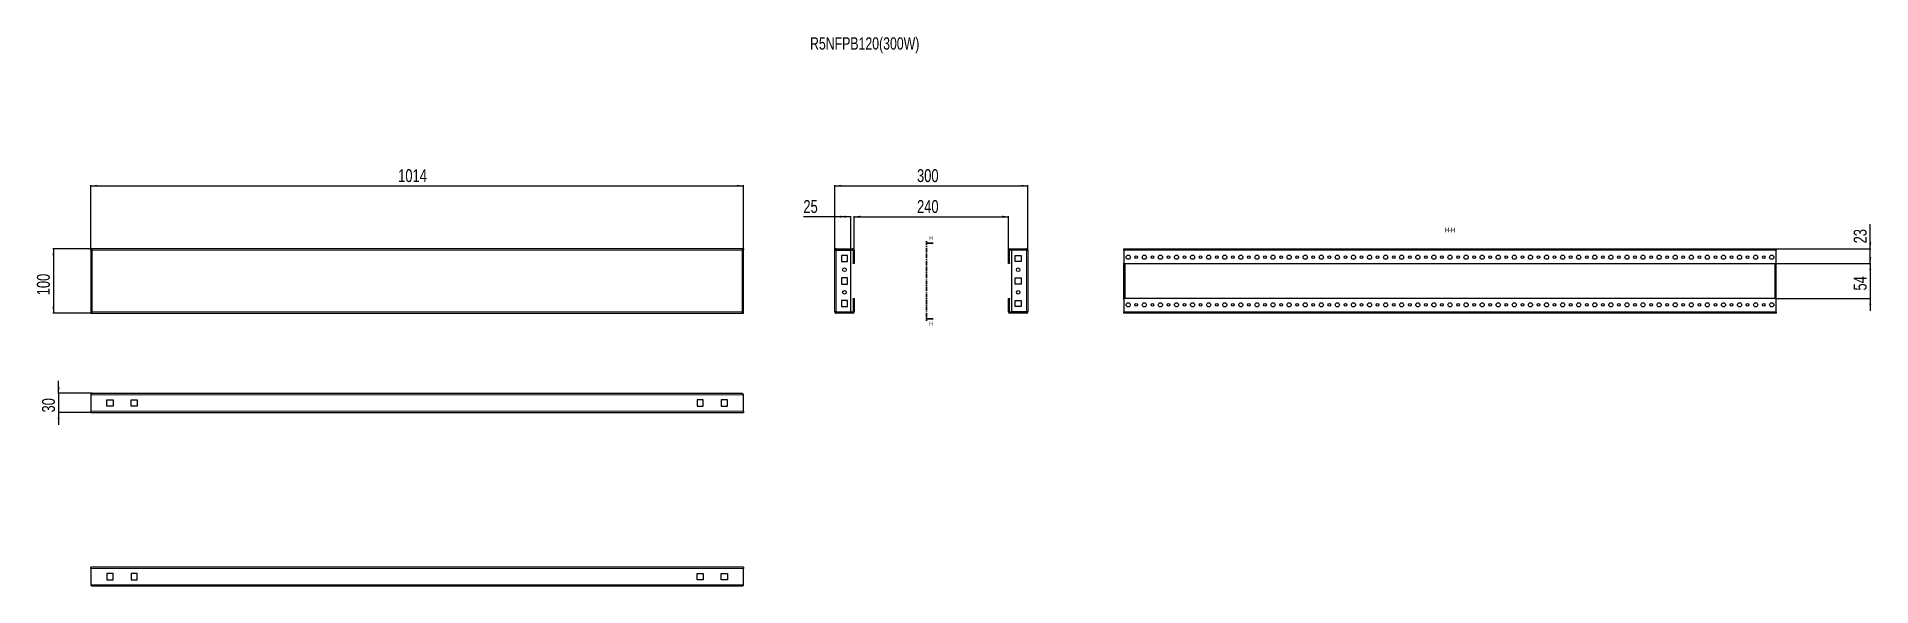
# Model space of a CAD drawing. Header units: millimetres. Extents: x -414 to 2437, y -192 to 662.
import ezdxf

# ---------------------------------------------------------------- set-up
doc = ezdxf.new("R2010")
doc.units = ezdxf.units.MM
doc.linetypes.add('CENTER', pattern=[10.16, 6.35, -1.27, 1.27, -1.27])
doc.layers.add('FORMAT', color=7, linetype='Continuous')
doc.styles.add('SLDTEXTSTYLE0', font='TXT', dxfattribs={"width": 0.75})
doc.dimstyles.new('SLDDIMSTYLE0', dxfattribs={"dimtxt": 20, "dimasz": 10, "dimexe": 0, "dimexo": 0.0625, "dimgap": 5, "dimtad": 2, "dimdec": 1, "dimrnd": 1e-09, "dimzin": 12, "dimdsep": 46, "dimtxsty": 'SLDTEXTSTYLE0', "dimsah": 1, "dimcen": 0.09, "dimadec": 0, "dimazin": 3, "dimtfac": 1, "dimtofl": 0, "dimtmove": 0, "dimatfit": 3, "dimfxl": 0, "dimfrac": 2, "dimtolj": 1, "dimtzin": 12, "dimarcsym": 0})
doc.dimstyles.new('SLDDIMSTYLE1', dxfattribs={"dimtxt": 20, "dimasz": 10, "dimexe": 0, "dimexo": 0.0625, "dimgap": 5, "dimtad": 2, "dimdec": 1, "dimrnd": 1e-09, "dimzin": 12, "dimdsep": 46, "dimtxsty": 'SLDTEXTSTYLE0', "dimsah": 1, "dimcen": 0.09, "dimadec": 0, "dimazin": 3, "dimtfac": 1, "dimtmove": 0, "dimatfit": 0, "dimfxl": 0, "dimfrac": 2, "dimtolj": 1, "dimtzin": 12, "dimarcsym": 0})

# ---------------------------------------------------------------- blocks, each defined once
blk = doc.blocks.new('_D')
at = {"layer": 'FORMAT'}
for p, q in [((-329.8, 330.6), (-329.8, 431.6)), ((-329.8, 430.6), (684.2, 430.6)), ((684.2, 330.6), (684.2, 431.6))]:
    blk.add_line(p, q, dxfattribs=at)
for points in [[(-329.8, 430.6), (-319.8, 429), (-319.8, 432.1)], [(684.2, 430.6), (674.2, 432.1), (674.2, 429)]]:
    blk.add_solid(points, dxfattribs=at)
at = {"layer": 'FORMAT', "insert": (147.7, 456.4), "char_height": 20, "attachment_point": 1, "style": 'SLDTEXTSTYLE0'}
blk.add_mtext('1014', dxfattribs=at)
blk = doc.blocks.new('_D_1')
at = {"layer": 'FORMAT'}
for p, q in [((-329.8, 332.6), (-388.9, 332.6)), ((-387.9, 332.6), (-387.9, 232.6)), ((-329.8, 232.6), (-388.9, 232.6))]:
    blk.add_line(p, q, dxfattribs=at)
for points in [[(-387.9, 332.6), (-389.5, 322.6), (-386.4, 322.6)], [(-387.9, 232.6), (-386.4, 242.6), (-389.5, 242.6)]]:
    blk.add_solid(points, dxfattribs=at)
at = {"layer": 'FORMAT', "insert": (-413.7, 260.4), "char_height": 20, "attachment_point": 1, "rotation": 90, "style": 'SLDTEXTSTYLE0'}
blk.add_mtext('100', dxfattribs=at)
blk = doc.blocks.new('_D_2')
at = {"layer": 'FORMAT'}
for p, q in [((826.2, 330.5), (826.2, 431.6)), ((826.2, 430.6), (1126.2, 430.6)), ((1126.2, 330.5), (1126.2, 431.6))]:
    blk.add_line(p, q, dxfattribs=at)
for points in [[(826.2, 430.6), (836.2, 429), (836.2, 432.1)], [(1126.2, 430.6), (1116.2, 432.1), (1116.2, 429)]]:
    blk.add_solid(points, dxfattribs=at)
at = {"layer": 'FORMAT', "insert": (954, 456.4), "char_height": 20, "attachment_point": 1, "style": 'SLDTEXTSTYLE0'}
blk.add_mtext('300', dxfattribs=at)
blk = doc.blocks.new('_D_3')
at = {"layer": 'FORMAT'}
for p, q in [((856.2, 330.5), (856.2, 383.6)), ((856.2, 382.6), (1096.2, 382.6)), ((1096.2, 330.5), (1096.2, 383.6))]:
    blk.add_line(p, q, dxfattribs=at)
for points in [[(856.2, 382.6), (866.2, 381), (866.2, 384.1)], [(1096.2, 382.6), (1086.2, 384.1), (1086.2, 381)]]:
    blk.add_solid(points, dxfattribs=at)
at = {"layer": 'FORMAT', "insert": (954, 408.4), "char_height": 20, "attachment_point": 1, "style": 'SLDTEXTSTYLE0'}
blk.add_mtext('240', dxfattribs=at)
blk = doc.blocks.new('_D_4')
at = {"layer": 'FORMAT'}
for p, q in [((826.2, 382.6), (777.4, 382.6)), ((826.2, 330.5), (826.2, 383.6)), ((851.2, 382.6), (826.2, 382.6)), ((851.2, 330.6), (851.2, 383.6))]:
    blk.add_line(p, q, dxfattribs=at)
for points in [[(826.2, 382.6), (836.2, 381), (836.2, 384.1)], [(851.2, 382.6), (841.2, 384.1), (841.2, 381)]]:
    blk.add_solid(points, dxfattribs=at)
at = {"layer": 'FORMAT', "insert": (777.4, 408.4), "char_height": 20, "attachment_point": 1, "style": 'SLDTEXTSTYLE0'}
blk.add_mtext('25', dxfattribs=at)
blk = doc.blocks.new('_D_5')
at = {"layer": 'FORMAT'}
for p, q in [((-379.9, 108), (-379.9, 127.3)), ((-327.7, 108), (-380.9, 108)), ((-379.9, 108), (-379.9, 78)), ((-329.8, 78), (-380.9, 78)), ((-379.9, 78), (-379.9, 58.8))]:
    blk.add_line(p, q, dxfattribs=at)
for points in [[(-379.9, 108), (-378.4, 118), (-381.5, 118)], [(-379.9, 78), (-381.5, 68), (-378.4, 68)]]:
    blk.add_solid(points, dxfattribs=at)
at = {"layer": 'FORMAT', "insert": (-405.7, 78.2), "char_height": 20, "attachment_point": 1, "rotation": 90, "style": 'SLDTEXTSTYLE0'}
blk.add_mtext('30', dxfattribs=at)
blk = doc.blocks.new('_D_6')
at = {"layer": 'FORMAT'}
for p, q in [((2435.4, 309.6), (2435.4, 328.8)), ((2288.2, 309.6), (2436.4, 309.6)), ((2435.4, 309.6), (2435.4, 255.6)), ((2288.2, 255.6), (2436.4, 255.6)), ((2435.4, 255.6), (2435.4, 236.3))]:
    blk.add_line(p, q, dxfattribs=at)
for points in [[(2435.4, 309.6), (2436.9, 319.6), (2433.8, 319.6)], [(2435.4, 255.6), (2433.8, 245.6), (2436.9, 245.6)]]:
    blk.add_solid(points, dxfattribs=at)
at = {"layer": 'FORMAT', "insert": (2409.6, 267.8), "char_height": 20, "attachment_point": 1, "rotation": 90, "style": 'SLDTEXTSTYLE0'}
blk.add_mtext('54', dxfattribs=at)
blk = doc.blocks.new('_D_7')
at = {"layer": 'FORMAT'}
for p, q in [((2435.4, 332.6), (2435.4, 370.7)), ((2289.2, 332.6), (2436.4, 332.6)), ((2435.4, 309.6), (2435.4, 332.6)), ((2288.2, 309.6), (2436.4, 309.6)), ((2435.4, 309.6), (2435.4, 290.3))]:
    blk.add_line(p, q, dxfattribs=at)
for points in [[(2435.4, 332.6), (2436.9, 342.6), (2433.8, 342.6)], [(2435.4, 309.6), (2433.8, 299.6), (2436.9, 299.6)]]:
    blk.add_solid(points, dxfattribs=at)
at = {"layer": 'FORMAT', "insert": (2409.6, 341.1), "char_height": 20, "attachment_point": 1, "rotation": 90, "style": 'SLDTEXTSTYLE0'}
blk.add_mtext('23', dxfattribs=at)

msp = doc.modelspace()

# ---------------------------------------------------------------- linework, layer by layer
at = {"color": 7, "linetype": 'CENTER', "lineweight": 35}
msp.add_line((968.51, 344.57), (968.51, 220.56), dxfattribs=at)
at = {"color": 7, "linetype": 'Continuous', "lineweight": 25}
for p, q in [((684.22, 332.57), (-329.78, 332.57)), ((-329.78, 331.07), (-329.78, 332.57)), ((-329.78, 331.07), (-329.78, 330.57)), ((-329.78, 330.57), (-329.78, 234.57)), ((-329.78, 330.57), (-328.28, 330.57)), ((684.22, 330.57), (682.72, 330.57)), ((684.22, 332.57), (684.22, 331.07)), ((684.22, 330.57), (684.22, 331.07)), ((684.22, 234.57), (684.22, 330.57)), ((826.17, 234.67), (826.17, 330.47)), ((828.27, 332.57), (828.27, 331.07)), ((828.27, 332.57), (854.07, 332.57)), ((828.27, 331.07), (854.07, 331.07)), ((828.27, 330.57), (851.17, 330.57)), ((836.42, 322.32), (836.42, 312.82)), ((845.92, 322.32), (836.42, 322.32)), ((845.92, 312.82), (845.92, 322.32)), ((851.17, 234.57), (851.17, 330.57)), ((854.67, 330.47), (854.67, 310.57)), ((856.17, 330.47), (856.17, 310.57)), ((1096.17, 310.57), (1096.17, 330.47)), ((1097.67, 310.57), (1097.67, 330.47)), ((1098.27, 332.57), (1124.07, 332.57)), ((1098.27, 331.07), (1124.07, 331.07)), ((1101.17, 234.57), (1101.17, 330.57)), ((1124.07, 330.57), (1101.17, 330.57)), ((1106.42, 322.32), (1115.92, 322.32)), ((1106.42, 312.82), (1106.42, 322.32)), ((1115.92, 322.32), (1115.92, 312.82)), ((1124.07, 331.07), (1124.07, 332.57)), ((1126.17, 330.47), (1126.17, 234.67)), ((1275.21, 332.57), (2289.21, 332.57)), ((1275.21, 330.47), (1275.21, 332.57)), ((1275.21, 330.47), (1275.21, 310.57)), ((2289.21, 332.57), (2289.21, 330.47)), ((2289.21, 310.57), (2289.21, 330.47)), ((836.42, 312.82), (845.92, 312.82)), ((836.42, 287.32), (836.42, 277.82)), ((845.92, 287.32), (836.42, 287.32)), ((845.92, 277.82), (845.92, 287.32)), ((854.67, 310.57), (856.17, 310.57)), ((854.67, 309.57), (854.67, 310.57)), ((856.17, 309.57), (854.67, 309.57)), ((856.17, 310.57), (856.17, 309.57)), ((1096.17, 310.57), (1097.67, 310.57)), ((1096.17, 309.57), (1096.17, 310.57)), ((1097.67, 309.57), (1096.17, 309.57)), ((1097.67, 310.57), (1097.67, 309.57)), ((1115.92, 312.82), (1106.42, 312.82)), ((1106.42, 287.32), (1115.92, 287.32)), ((1106.42, 277.82), (1106.42, 287.32)), ((1115.92, 287.32), (1115.92, 277.82)), ((1275.21, 310.57), (1276.21, 309.57)), ((1275.21, 254.57), (1275.21, 310.57)), ((1276.21, 309.57), (2288.21, 309.57)), ((1276.71, 255.57), (1276.71, 309.57)), ((2287.71, 255.57), (2287.71, 309.57)), ((2288.21, 309.57), (2289.21, 310.57)), ((2289.21, 254.57), (2289.21, 310.57)), ((836.42, 277.82), (845.92, 277.82)), ((1115.92, 277.82), (1106.42, 277.82)), ((-328.28, 234.57), (-329.78, 234.57)), ((-329.78, 234.57), (-329.78, 234.07)), ((-329.78, 234.07), (-329.78, 232.57)), ((-329.78, 232.57), (684.22, 232.57)), ((682.72, 234.57), (684.22, 234.57)), ((684.22, 234.07), (684.22, 234.57)), ((684.22, 232.57), (684.22, 234.07)), ((828.27, 234.57), (851.17, 234.57)), ((828.27, 232.57), (828.27, 234.07)), ((854.07, 234.07), (828.27, 234.07)), ((854.07, 232.57), (828.27, 232.57)), ((845.92, 252.32), (836.42, 252.32)), ((836.42, 252.32), (836.42, 242.82)), ((836.42, 242.82), (845.92, 242.82)), ((845.92, 242.82), (845.92, 252.32)), ((854.67, 254.57), (854.67, 255.57)), ((854.67, 255.57), (856.17, 255.57)), ((856.17, 254.57), (854.67, 254.57)), ((854.67, 254.57), (854.67, 234.67)), ((856.17, 255.57), (856.17, 254.57)), ((856.17, 254.57), (856.17, 234.67)), ((1096.17, 255.57), (1097.67, 255.57)), ((1096.17, 254.57), (1096.17, 255.57)), ((1097.67, 254.57), (1096.17, 254.57)), ((1096.17, 234.67), (1096.17, 254.57)), ((1097.67, 255.57), (1097.67, 254.57)), ((1097.67, 234.67), (1097.67, 254.57)), ((1124.07, 234.07), (1098.27, 234.07)), ((1124.07, 232.57), (1098.27, 232.57)), ((1124.07, 234.57), (1101.17, 234.57)), ((1106.42, 252.32), (1115.92, 252.32)), ((1106.42, 242.82), (1106.42, 252.32)), ((1115.92, 242.82), (1106.42, 242.82)), ((1115.92, 252.32), (1115.92, 242.82)), ((1124.07, 234.07), (1124.07, 232.57)), ((1276.21, 255.57), (1275.21, 254.57)), ((1275.21, 254.57), (1275.21, 234.67)), ((1275.21, 232.57), (1275.21, 234.67)), ((2289.21, 232.57), (1275.21, 232.57)), ((2288.21, 255.57), (1276.21, 255.57)), ((2289.21, 254.57), (2288.21, 255.57)), ((2289.21, 234.67), (2289.21, 254.57)), ((2289.21, 234.67), (2289.21, 232.57)), ((-329.78, 105.92), (-329.78, 80.12)), ((-327.68, 108.02), (682.12, 108.02)), ((-304.78, 97.77), (-295.28, 97.77)), ((-304.78, 88.27), (-304.78, 97.77)), ((-295.28, 88.27), (-304.78, 88.27)), ((-295.28, 97.77), (-295.28, 88.27)), ((-267.28, 97.77), (-257.78, 97.77)), ((-267.28, 88.27), (-267.28, 97.77)), ((-257.78, 88.27), (-267.28, 88.27)), ((-257.78, 97.77), (-257.78, 88.27)), ((621.72, 97.77), (612.22, 97.77)), ((612.22, 97.77), (612.22, 88.27)), ((612.22, 88.27), (621.72, 88.27)), ((621.72, 88.27), (621.72, 97.77)), ((649.72, 97.77), (649.72, 88.27)), ((659.22, 97.77), (649.72, 97.77)), ((649.72, 88.27), (659.22, 88.27)), ((659.22, 88.27), (659.22, 97.77)), ((684.22, 80.12), (684.22, 105.92)), ((-329.78, 78.02), (-329.78, 80.12)), ((-329.78, 78.02), (684.22, 78.02)), ((684.22, 80.12), (684.22, 78.02)), ((684.22, -161.98), (-329.78, -161.98)), ((-329.78, -164.08), (-329.78, -161.98)), ((-329.78, -164.08), (-329.78, -189.88)), ((684.22, -161.98), (684.22, -164.08)), ((684.22, -189.88), (684.22, -164.08)), ((682.12, -191.98), (-327.68, -191.98)), ((-295.28, -172.23), (-304.78, -172.23)), ((-304.78, -172.23), (-304.78, -181.73)), ((-304.78, -181.73), (-295.28, -181.73)), ((-295.28, -181.73), (-295.28, -172.23)), ((-257.78, -172.23), (-267.28, -172.23)), ((-267.28, -172.23), (-267.28, -181.73)), ((-267.28, -181.73), (-257.78, -181.73)), ((-257.78, -181.73), (-257.78, -172.23)), ((612.22, -181.73), (612.22, -172.23)), ((612.22, -172.23), (621.72, -172.23)), ((621.72, -181.73), (612.22, -181.73)), ((621.72, -172.23), (621.72, -181.73)), ((649.72, -172.23), (659.22, -172.23)), ((649.72, -181.73), (649.72, -172.23)), ((659.22, -181.73), (649.72, -181.73)), ((659.22, -172.23), (659.22, -181.73))]:
    msp.add_line(p, q, dxfattribs=at)
at = {"color": 8, "linetype": 'Continuous', "lineweight": 18}
for p, q in [((682.12, 330.47), (-327.68, 330.47)), ((-327.68, 330.47), (-327.68, 234.67)), ((682.12, 234.67), (682.12, 330.47)), ((828.27, 234.57), (828.27, 330.57)), ((854.07, 331.07), (854.07, 332.57)), ((854.67, 330.47), (856.17, 330.47)), ((1097.67, 330.47), (1096.17, 330.47)), ((1098.27, 331.07), (1098.27, 332.57)), ((1124.07, 330.57), (1124.07, 234.57)), ((1275.21, 330.47), (2289.21, 330.47)), ((1277.31, 255.57), (1277.31, 309.57)), ((2287.11, 309.57), (2287.11, 255.57)), ((-327.68, 234.67), (682.12, 234.67)), ((854.07, 234.07), (854.07, 232.57)), ((854.67, 234.67), (856.17, 234.67)), ((1097.67, 234.67), (1096.17, 234.67)), ((1098.27, 234.07), (1098.27, 232.57)), ((2289.21, 234.67), (1275.21, 234.67)), ((-329.78, 105.92), (684.22, 105.92)), ((-329.78, 80.12), (684.22, 80.12)), ((684.22, -164.08), (-329.78, -164.08)), ((684.22, -189.88), (-329.78, -189.88))]:
    msp.add_line(p, q, dxfattribs=at)
at = {"color": 7, "linetype": 'Continuous', "lineweight": 35}
for p, q in [((979.15, 341.57), (968.51, 341.57)), ((979.15, 223.56), (968.51, 223.56))]:
    msp.add_line(p, q, dxfattribs=at)
at = {"color": 7, "linetype": 'Continuous', "lineweight": 25}
for centre, radius in [((1282.21, 319.57), 3.25), ((1294.71, 319.57), 2.1), ((1307.21, 319.57), 3.25), ((1319.71, 319.57), 2.1), ((1332.21, 319.57), 3.25), ((1344.71, 319.57), 2.1), ((1357.21, 319.57), 3.25), ((1369.71, 319.57), 2.1), ((1382.21, 319.57), 3.25), ((1394.71, 319.57), 2.1), ((1407.21, 319.57), 3.25), ((1419.71, 319.57), 2.1), ((1432.21, 319.57), 3.25), ((1444.71, 319.57), 2.1), ((1457.21, 319.57), 3.25), ((1469.71, 319.57), 2.1), ((1482.21, 319.57), 3.25), ((1494.71, 319.57), 2.1), ((1507.21, 319.57), 3.25), ((1519.71, 319.57), 2.1), ((1532.21, 319.57), 3.25), ((1544.71, 319.57), 2.1), ((1557.21, 319.57), 3.25), ((1569.71, 319.57), 2.1), ((1582.21, 319.57), 3.25), ((1594.71, 319.57), 2.1), ((1607.21, 319.57), 3.25), ((1619.71, 319.57), 2.1), ((1632.21, 319.57), 3.25), ((1644.71, 319.57), 2.1), ((1657.21, 319.57), 3.25), ((1669.71, 319.57), 2.1), ((1682.21, 319.57), 3.25), ((1694.71, 319.57), 2.1), ((1707.21, 319.57), 3.25), ((1719.71, 319.57), 2.1), ((1732.21, 319.57), 3.25), ((1744.71, 319.57), 2.1), ((1757.21, 319.57), 3.25), ((1769.71, 319.57), 2.1), ((1782.21, 319.57), 3.25), ((1794.71, 319.57), 2.1), ((1807.21, 319.57), 3.25), ((1819.71, 319.57), 2.1), ((1832.21, 319.57), 3.25), ((1844.71, 319.57), 2.1), ((1857.21, 319.57), 3.25), ((1869.71, 319.57), 2.1), ((1882.21, 319.57), 3.25), ((1894.71, 319.57), 2.1), ((1907.21, 319.57), 3.25), ((1919.71, 319.57), 2.1), ((1932.21, 319.57), 3.25), ((1944.71, 319.57), 2.1), ((1957.21, 319.57), 3.25), ((1969.71, 319.57), 2.1), ((1982.21, 319.57), 3.25), ((1994.71, 319.57), 2.1), ((2007.21, 319.57), 3.25), ((2019.71, 319.57), 2.1), ((2032.21, 319.57), 3.25), ((2044.71, 319.57), 2.1), ((2057.21, 319.57), 3.25), ((2069.71, 319.57), 2.1), ((2082.21, 319.57), 3.25), ((2094.71, 319.57), 2.1), ((2107.21, 319.57), 3.25), ((2119.71, 319.57), 2.1), ((2132.21, 319.57), 3.25), ((2144.71, 319.57), 2.1), ((2157.21, 319.57), 3.25), ((2169.71, 319.57), 2.1), ((2182.21, 319.57), 3.25), ((2194.71, 319.57), 2.1), ((2207.21, 319.57), 3.25), ((2219.71, 319.57), 2.1), ((2232.21, 319.57), 3.25), ((2244.71, 319.57), 2.1), ((2257.21, 319.57), 3.25), ((2269.71, 319.57), 2.1), ((2282.21, 319.57), 3.25), ((841.17, 300.07), 2.75), ((1111.17, 300.07), 2.75), ((841.17, 265.07), 2.75), ((1111.17, 265.07), 2.75), ((1282.21, 245.57), 3.25), ((1294.71, 245.57), 2.1), ((1307.21, 245.57), 3.25), ((1319.71, 245.57), 2.1), ((1332.21, 245.57), 3.25), ((1344.71, 245.57), 2.1), ((1357.21, 245.57), 3.25), ((1369.71, 245.57), 2.1), ((1382.21, 245.57), 3.25), ((1394.71, 245.57), 2.1), ((1407.21, 245.57), 3.25), ((1419.71, 245.57), 2.1), ((1432.21, 245.57), 3.25), ((1444.71, 245.57), 2.1), ((1457.21, 245.57), 3.25), ((1469.71, 245.57), 2.1), ((1482.21, 245.57), 3.25), ((1494.71, 245.57), 2.1), ((1507.21, 245.57), 3.25), ((1519.71, 245.57), 2.1), ((1532.21, 245.57), 3.25), ((1544.71, 245.57), 2.1), ((1557.21, 245.57), 3.25), ((1569.71, 245.57), 2.1), ((1582.21, 245.57), 3.25), ((1594.71, 245.57), 2.1), ((1607.21, 245.57), 3.25), ((1619.71, 245.57), 2.1), ((1632.21, 245.57), 3.25), ((1644.71, 245.57), 2.1), ((1657.21, 245.57), 3.25), ((1669.71, 245.57), 2.1), ((1682.21, 245.57), 3.25), ((1694.71, 245.57), 2.1), ((1707.21, 245.57), 3.25), ((1719.71, 245.57), 2.1), ((1732.21, 245.57), 3.25), ((1744.71, 245.57), 2.1), ((1757.21, 245.57), 3.25), ((1769.71, 245.57), 2.1), ((1782.21, 245.57), 3.25), ((1794.71, 245.57), 2.1), ((1807.21, 245.57), 3.25), ((1819.71, 245.57), 2.1), ((1832.21, 245.57), 3.25), ((1844.71, 245.57), 2.1), ((1857.21, 245.57), 3.25), ((1869.71, 245.57), 2.1), ((1882.21, 245.57), 3.25), ((1894.71, 245.57), 2.1), ((1907.21, 245.57), 3.25), ((1919.71, 245.57), 2.1), ((1932.21, 245.57), 3.25), ((1944.71, 245.57), 2.1), ((1957.21, 245.57), 3.25), ((1969.71, 245.57), 2.1), ((1982.21, 245.57), 3.25), ((1994.71, 245.57), 2.1), ((2007.21, 245.57), 3.25), ((2019.71, 245.57), 2.1), ((2032.21, 245.57), 3.25), ((2044.71, 245.57), 2.1), ((2057.21, 245.57), 3.25), ((2069.71, 245.57), 2.1), ((2082.21, 245.57), 3.25), ((2094.71, 245.57), 2.1), ((2107.21, 245.57), 3.25), ((2119.71, 245.57), 2.1), ((2132.21, 245.57), 3.25), ((2144.71, 245.57), 2.1), ((2157.21, 245.57), 3.25), ((2169.71, 245.57), 2.1), ((2182.21, 245.57), 3.25), ((2194.71, 245.57), 2.1), ((2207.21, 245.57), 3.25), ((2219.71, 245.57), 2.1), ((2232.21, 245.57), 3.25), ((2244.71, 245.57), 2.1), ((2257.21, 245.57), 3.25), ((2269.71, 245.57), 2.1), ((2282.21, 245.57), 3.25)]:
    msp.add_circle(centre, radius, dxfattribs=at)
for centre, radius, start, end in [((854.07, 330.47), 2.1, 0, 90), ((854.07, 330.47), 0.6, 0, 90), ((1098.27, 330.47), 2.1, 90, 180), ((1098.27, 330.47), 0.6, 90, 180), ((854.07, 234.67), 2.1, 270, 0), ((854.07, 234.67), 0.6, 270, 0), ((1098.27, 234.67), 2.1, 180, 270), ((1098.27, 234.67), 0.6, 180, 270)]:
    msp.add_arc(centre, radius, start, end, dxfattribs=at)
for points, knots in [([(-327.68, 330.47), (-327.86, 330.75), (-328.22, 331.31), (-328.75, 332.01), (-329.27, 332.48), (-329.62, 332.54), (-329.78, 332.57)], [0, 0, 0, 0, 0.25475266, 0.50964469, 0.7645377, 1, 1, 1, 1]), ([(-327.68, 330.47), (-327.86, 330.55), (-328.23, 330.71), (-328.92, 330.98), (-329.44, 331.03), (-329.78, 331.07)], [0, 0, 0, 0, 0.2598775, 0.5197391, 1, 1, 1, 1]), ([(1126.17, 330.47), (1126.14, 330.75), (1126.07, 331.31), (1125.57, 332.01), (1124.87, 332.48), (1124.33, 332.54), (1124.07, 332.57)], [0, 0, 0, 0, 0.25475266, 0.50964469, 0.7645377, 1, 1, 1, 1]), ([(1124.67, 330.47), (1124.66, 330.55), (1124.64, 330.71), (1124.45, 330.98), (1124.22, 331.03), (1124.07, 331.07)], [0, 0, 0, 0, 0.2598775, 0.5197391, 1, 1, 1, 1]), ([(682.12, 108.02), (682.3, 107.99), (682.65, 107.92), (683.19, 107.42), (683.71, 106.72), (684.06, 106.18), (684.22, 105.92)], [0, 0, 0, 0, 0.2547527, 0.5096447, 0.7645377, 1, 1, 1, 1]), ([(-327.68, -191.98), (-327.86, -191.95), (-328.22, -191.88), (-328.75, -191.38), (-329.27, -190.68), (-329.62, -190.14), (-329.78, -189.88)], [0, 0, 0, 0, 0.25475266, 0.50964469, 0.7645377, 1, 1, 1, 1])]:
    msp.add_open_spline(points, degree=3, knots=knots, dxfattribs=at)
for points in [[(-329.78, 330.57), (-329.75, 330.56), (-329.69, 330.54), (-329.2, 330.52), (-328.51, 330.49), (-327.96, 330.47), (-327.68, 330.47)], [(684.22, 332.57), (684.04, 332.53), (683.69, 332.47), (683.17, 331.99), (682.64, 331.29), (682.29, 330.74), (682.12, 330.47)], [(684.22, 331.07), (683.87, 331.03), (683.17, 330.95), (682.47, 330.63), (682.12, 330.47)], [(682.12, 330.47), (682.39, 330.47), (682.95, 330.49), (683.64, 330.52), (684.13, 330.54), (684.19, 330.56), (684.22, 330.57)], [(828.27, 332.57), (827.99, 332.53), (827.44, 332.47), (826.75, 331.99), (826.26, 331.29), (826.2, 330.74), (826.17, 330.47)], [(826.17, 330.47), (826.2, 330.47), (826.26, 330.49), (826.75, 330.52), (827.44, 330.54), (827.99, 330.56), (828.27, 330.57)], [(828.27, 331.07), (828.11, 331.03), (827.78, 330.95), (827.71, 330.63), (827.67, 330.47)], [(1124.07, 330.57), (1124.35, 330.56), (1124.9, 330.54), (1125.59, 330.52), (1126.08, 330.49), (1126.14, 330.47), (1126.17, 330.47)], [(-329.78, 234.07), (-329.43, 234.1), (-328.73, 234.18), (-328.03, 234.5), (-327.68, 234.67)], [(-329.78, 232.57), (-329.61, 232.6), (-329.26, 232.66), (-328.73, 233.15), (-328.21, 233.84), (-327.86, 234.39), (-327.68, 234.67)], [(-327.68, 234.67), (-327.96, 234.66), (-328.51, 234.64), (-329.2, 234.62), (-329.69, 234.59), (-329.75, 234.57), (-329.78, 234.57)], [(682.12, 234.67), (682.29, 234.39), (682.64, 233.84), (683.17, 233.15), (683.69, 232.66), (684.04, 232.6), (684.22, 232.57)], [(682.12, 234.67), (682.47, 234.5), (683.17, 234.18), (683.87, 234.1), (684.22, 234.07)], [(684.22, 234.57), (684.19, 234.57), (684.13, 234.59), (683.64, 234.62), (682.95, 234.64), (682.39, 234.66), (682.12, 234.67)], [(828.27, 234.57), (827.99, 234.57), (827.44, 234.59), (826.75, 234.62), (826.26, 234.64), (826.2, 234.66), (826.17, 234.67)], [(826.17, 234.67), (826.2, 234.39), (826.26, 233.84), (826.75, 233.15), (827.44, 232.66), (827.99, 232.6), (828.27, 232.57)], [(827.67, 234.67), (827.71, 234.5), (827.78, 234.18), (828.11, 234.1), (828.27, 234.07)], [(1124.07, 234.07), (1124.23, 234.1), (1124.56, 234.18), (1124.63, 234.5), (1124.67, 234.67)], [(1124.07, 232.57), (1124.35, 232.6), (1124.9, 232.66), (1125.59, 233.15), (1126.08, 233.84), (1126.14, 234.39), (1126.17, 234.67)], [(1126.17, 234.67), (1126.14, 234.66), (1126.08, 234.64), (1125.59, 234.62), (1124.9, 234.59), (1124.35, 234.57), (1124.07, 234.57)], [(-329.78, 105.92), (-329.61, 106.19), (-329.26, 106.75), (-328.73, 107.44), (-328.21, 107.92), (-327.86, 107.99), (-327.68, 108.02)], [(684.22, -189.88), (684.04, -190.16), (683.69, -190.71), (683.17, -191.4), (682.64, -191.89), (682.29, -191.95), (682.12, -191.98)]]:
    msp.add_open_spline(points, degree=3, dxfattribs=at)
at = {"color": 7, "linetype": 'Continuous', "lineweight": 35}
for points in [[(968.51, 341.57), (975.51, 340.45), (975.51, 342.69)], [(968.51, 223.56), (975.51, 222.44), (975.51, 224.68)]]:
    msp.add_solid(points, dxfattribs=at)

# ---------------------------------------------------------------- texts
at = {"color": 7, "linetype": 'Continuous', "char_height": 7, "attachment_point": 1, "style": 'SLDTEXTSTYLE0'}
for insert in [(972.79, 352.68), (972.79, 219.86)]:
    msp.add_mtext('H', dxfattribs=dict(at, insert=insert))
at = {"layer": 'FORMAT', "style": 'SLDTEXTSTYLE0'}
for s, insert, char_height, attachment_point in [('R5NFPB120(300W)', (787.73, 661.36), 19.05, 1), ('H-H', (1782.24, 365.26), 7, 2)]:
    msp.add_mtext(s, dxfattribs=dict(at, insert=insert, char_height=char_height, attachment_point=attachment_point))

# ---------------------------------------------------------------- dimensions: what is measured, and where the dimension line sits
at = {"layer": 'FORMAT'}
for base, p1, p2, picture, middle in [((684.22, 430.57), (-329.78, 330.57), (684.22, 330.57), '_D', (177.22, 430.57)), ((1126.17, 430.57), (826.17, 330.47), (1126.17, 330.47), '_D_2', (976.17, 430.57)), ((826.17, 382.57), (851.17, 330.57), (826.17, 330.47), '_D_4', (792.17, 382.57)), ((1096.17, 382.57), (856.17, 330.47), (1096.17, 330.47), '_D_3', (976.17, 382.57))]:
    dim = msp.add_linear_dim(base=base, p1=p1, p2=p2, dimstyle='SLDDIMSTYLE0', dxfattribs=at)
    dim.commit()
    dim.dimension.update_dxf_attribs({"geometry": picture, "text_midpoint": middle, "dimtype": 160})
for base, p1, p2, dimstyle, picture, middle in [((2435.38, 332.57), (2288.21, 309.57), (2289.21, 332.57), 'SLDDIMSTYLE1', '_D_7', (2435.38, 355.89)), ((-387.95, 232.57), (-329.78, 332.57), (-329.78, 232.57), 'SLDDIMSTYLE0', '_D_1', (-387.95, 282.57)), ((2435.38, 255.57), (2288.21, 309.57), (2288.21, 255.57), 'SLDDIMSTYLE1', '_D_6', (2435.38, 282.57)), ((-379.95, 78.02), (-327.68, 108.02), (-329.78, 78.02), 'SLDDIMSTYLE1', '_D_5', (-379.95, 93.02))]:
    dim = msp.add_linear_dim(base=base, p1=p1, p2=p2, angle=90, dimstyle=dimstyle, dxfattribs=at)
    dim.commit()
    dim.dimension.update_dxf_attribs({"geometry": picture, "text_midpoint": middle, "dimtype": 160})

doc.saveas('drawing.dxf')
